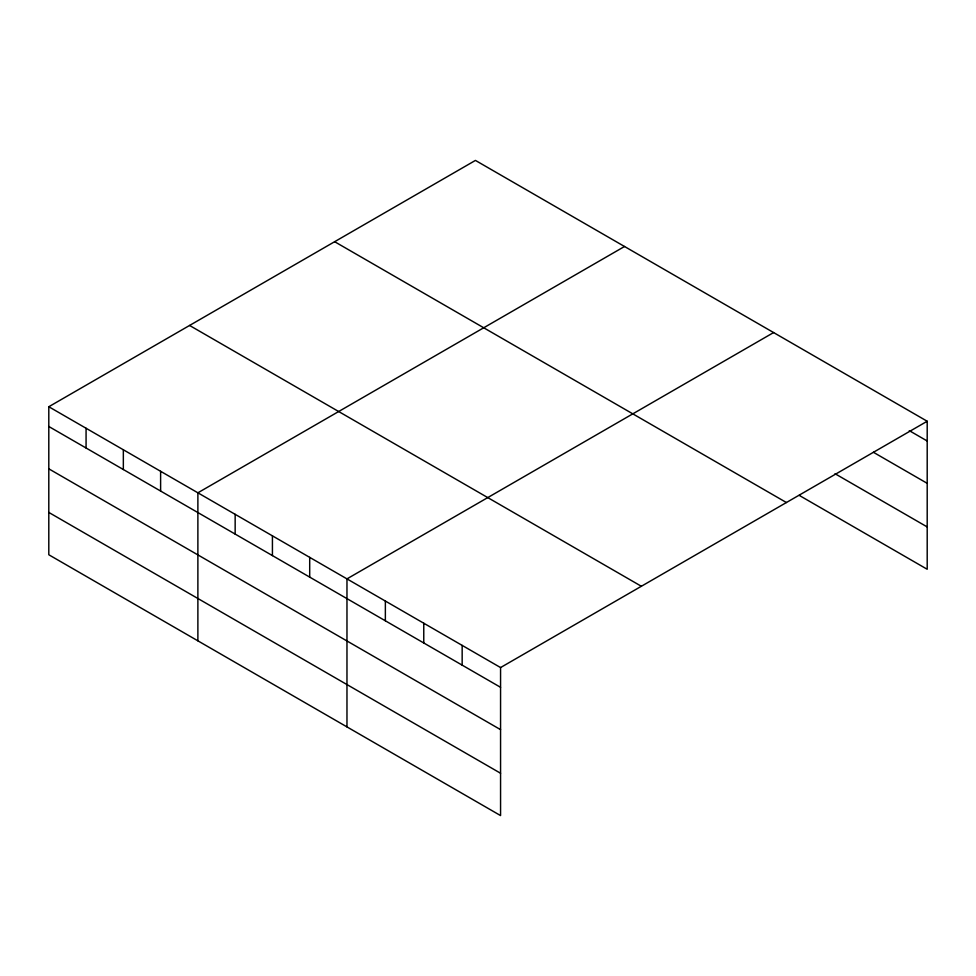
<?xml version="1.0" encoding="UTF-8"?>
<svg xmlns="http://www.w3.org/2000/svg" width="976" height="976" viewBox="0 0 976 976"><rect width="100%" height="100%" fill="white"/><g stroke="black" fill="none" stroke-linecap="round" stroke-linejoin="round"><path stroke-width="1.46" d="M48.8 406.736L500.566 667.56L500.566 815.582L48.8 554.758L48.8 406.736L475.434 160.418L927.2 421.242L927.2 569.264L799.198 495.357M624.518 246.489L197.884 492.807L197.884 640.829M773.602 332.56L346.968 578.878L346.968 726.9M500.566 667.56L927.2 421.242M909.278 430.648L927.2 440.993M873.435 452.291L927.2 483.327M835.041 473.726L927.2 526.93M334.646 241.706L786.412 502.53M189.588 325.459L641.354 586.271M48.8 426.488L500.566 687.311M48.8 468.822L500.566 729.645M48.8 512.424L500.566 773.248M462.16 645.392L462.16 665.144M423.767 623.225L423.767 642.977M385.361 601.057L385.361 620.809M309.697 557.369L309.697 577.121M272.426 535.848L272.426 555.6M235.155 514.328L235.155 534.079M160.613 471.298L160.613 491.05M123.342 449.777L123.342 469.529M86.071 428.257L86.071 448.008"/></g></svg>
